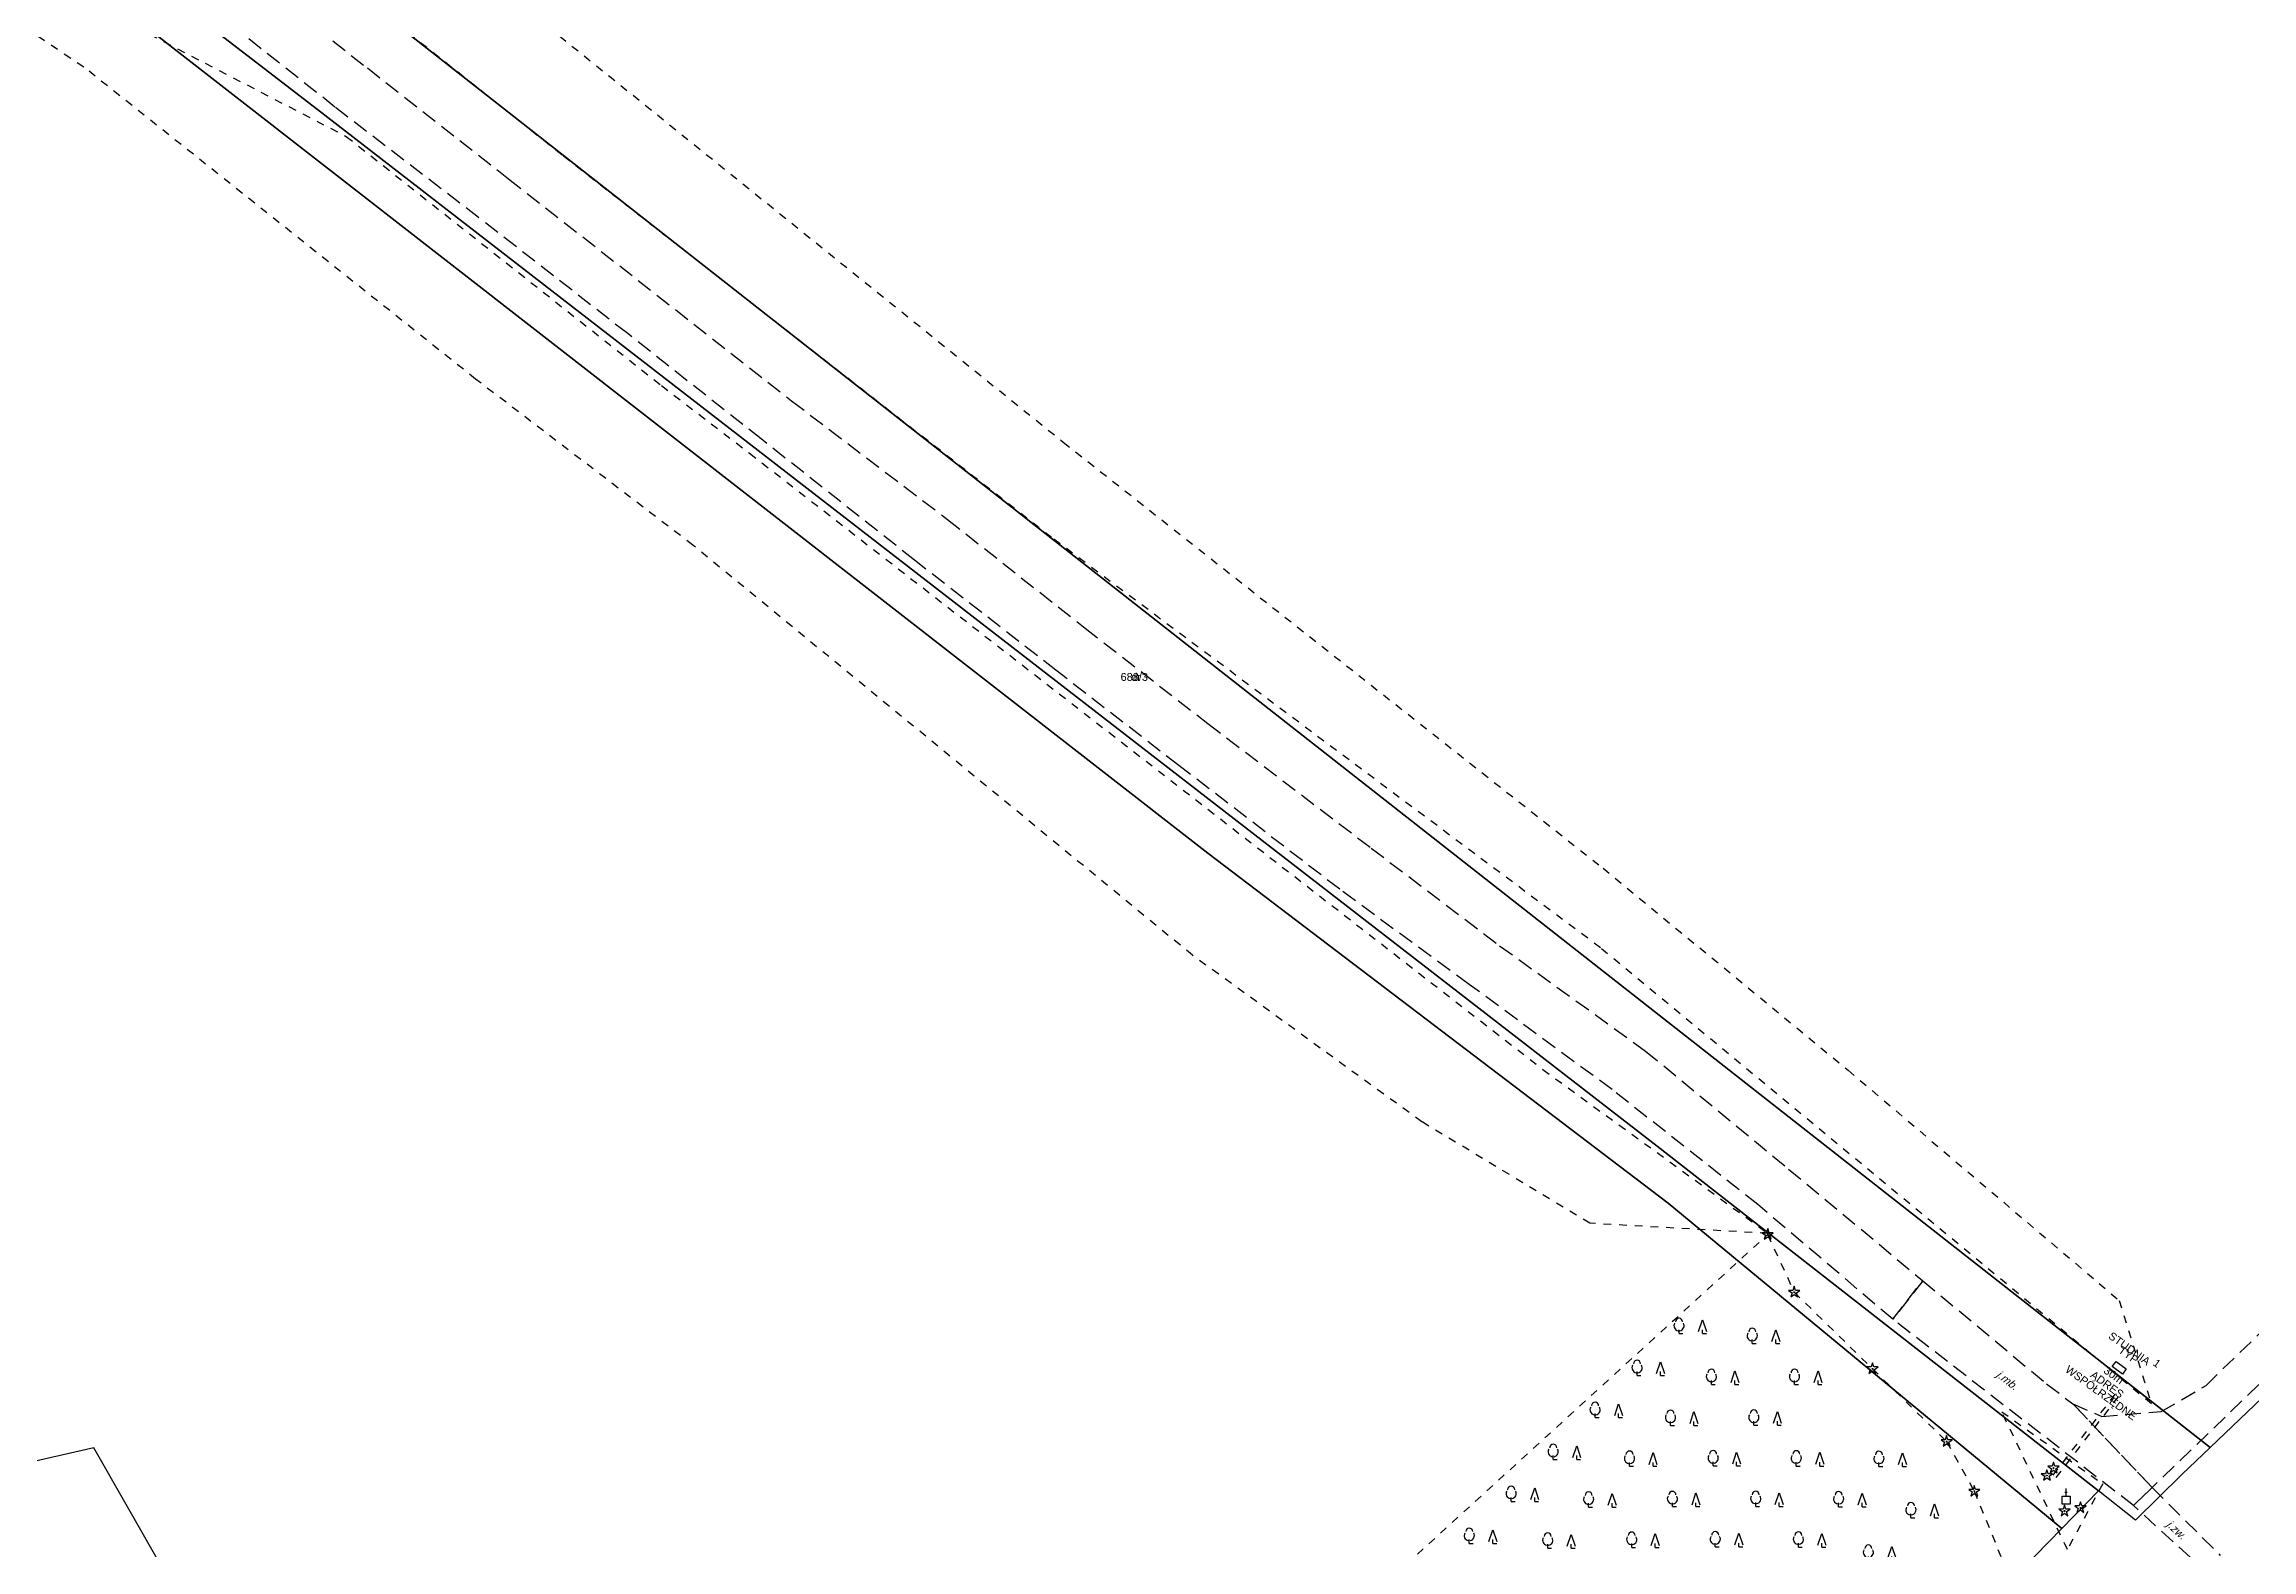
# Model space of a CAD drawing. Header units: metres. Extents: x 7542702 to 7555152, y 5804026 to 5815503.
# Drawn here: x 7545688.6 to 7545970.1, y 5806404.9 to 5806596.9 of the extents above; entities that cross this region are included whole.
import ezdxf
from ezdxf.enums import TextEntityAlignment as Align

# ---------------------------------------------------------------- set-up
doc = ezdxf.new("R2010")
doc.units = ezdxf.units.M
doc.linetypes.add('4002', pattern=[2, 1, -1])
doc.linetypes.add('4003', pattern=[3, 2, -1])
for name, color, linetype in [('_INFO_LOKALIZACJA', 7, 'Continuous'), ('_INFO_ZAPAS', 7, 'Continuous'), ('Cmentarze_i_pomniki', 184, 'Continuous'), ('Drogi', 135, 'Continuous'), ('Dzialki', 165, 'Continuous'), ('Roslinnosc', 104, 'Continuous'), ('Uz_Specjalne', 7, 'Continuous')]:
    doc.layers.add(name, color=color, linetype=linetype)
doc.layers.add('_STUDNIA_PROJEKTOWANA', color=30, linetype='Continuous', lineweight=30)
doc.styles.add('DYN_DIM', font='arial.ttf')
doc.styles.get("Standard").update_dxf_attribs({"font": 'arial.ttf'})

# ---------------------------------------------------------------- blocks, each defined once
blk = doc.blocks.new('1374')
at = {"layer": 'Cmentarze_i_pomniki', "color": 184, "linetype": 'Continuous'}
for p, q in [((-1, 1), (1, 1)), ((-1, -1), (-1, 1)), ((-0.3, 2), (0.3, 2)), ((0, 1), (0, 3)), ((1, 1), (1, -1)), ((1, -1), (-1, -1))]:
    blk.add_line(p, q, dxfattribs=at)
blk = doc.blocks.new('1412')
at = {"layer": 'Roslinnosc', "color": 104, "linetype": 'Continuous'}
for p, q in [((-0.33, 0.47), (-1.43, 0.47)), ((-1.43, 0.47), (-0.55, -0.17)), ((0, 1.5), (-0.33, 0.47)), ((0.33, 0.47), (0, 1.5)), ((1.43, 0.47), (0.33, 0.47)), ((0.55, -0.17), (1.43, 0.47)), ((-0.55, -0.17), (-0.88, -1.21)), ((-0.88, -1.21), (0, -0.57)), ((0, -0.57), (0.88, -1.21)), ((0.88, -1.21), (0.55, -0.17))]:
    blk.add_line(p, q, dxfattribs=at)
blk.add_circle((0, 0), 0.1, dxfattribs=at)
blk = doc.blocks.new('1433')
at = {"layer": 'Roslinnosc', "color": 104, "linetype": 'Continuous'}
for p, q in [((-3, 0), (-3, 1)), ((-3, 0), (-2, 0)), ((2, 0.5), (3, 3.5)), ((3, 3.5), (4, 0.5)), ((3, 0), (3, 1)), ((3, 0), (4, 0))]:
    blk.add_line(p, q, dxfattribs=at)
for centre, radius, start, end in [((-3, 2), 1.3, 150, 260), ((-3, 3), 0.9, 0, 180), ((-3, 2), 1.3, 280, 30)]:
    blk.add_arc(centre, radius, start, end, dxfattribs=at)
blk = doc.blocks.new('STUDNIA_PROJEKTOWANA')
at = {"layer": '_STUDNIA_PROJEKTOWANA'}
blk.add_lwpolyline([(-0.8, -0.4), (-0.8, 0.4), (0.8, 0.4), (0.8, -0.4)], close=True, dxfattribs=at)
at = {"layer": '_STUDNIA_PROJEKTOWANA', "style": 'DYN_DIM'}
blk.add_text('STUDNIA', height=1, dxfattribs=at).set_placement((-3.45, 2.25))
for tag, flags, p in [('ODC_FUNKCJONALNY', 13, (0, 3.75)), ('TYP', 12, (0, 0.98)), ('DLUGOSC_ZAPASU', 12, (0, -1.68)), ('ADRES', 12, (0, -3.33)), ('WSPOLRZEDNE', 12, (0, -4.65))]:
    blk.add_attdef(tag, text='', height=1, dxfattribs=dict(at, flags=flags)).set_placement(p, align=Align.CENTER)
at = {"layer": '_STUDNIA_PROJEKTOWANA', "style": 'DYN_DIM', "flags": 12}
blk.add_attdef('NUMER', (3.17, 2.25), '', height=1, dxfattribs=at)

msp = doc.modelspace()

# ---------------------------------------------------------------- linework, layer by layer
at = {"layer": 'Drogi', "color": 8, "linetype": '4003'}
for p, q in [((7545711.29, 5806608.43, 131.08), (7545729.85, 5806593.85, 131.13)), ((7545711.29, 5806608.43, 131.08), (7545729.85, 5806593.85, 131.13)), ((7545725.72, 5806588.87, 131.16), (7545707.46, 5806603.31, 131.12)), ((7545725.72, 5806588.87, 131.16), (7545707.46, 5806603.31, 131.12)), ((7545729.85, 5806593.85, 131.13), (7545747.86, 5806579.72, 131.29)), ((7545729.85, 5806593.85, 131.13), (7545747.86, 5806579.72, 131.29)), ((7545744.03, 5806574.8, 131.3), (7545725.72, 5806588.87, 131.16)), ((7545744.03, 5806574.8, 131.3), (7545725.72, 5806588.87, 131.16)), ((7545747.86, 5806579.72, 131.29), (7545766.76, 5806564.89, 131.55)), ((7545747.86, 5806579.72, 131.29), (7545766.76, 5806564.89, 131.55)), ((7545763.04, 5806559.98, 131.58), (7545744.03, 5806574.8, 131.3)), ((7545763.04, 5806559.98, 131.58), (7545744.03, 5806574.8, 131.3)), ((7545766.76, 5806564.89, 131.55), (7545783.93, 5806551.42, 131.76)), ((7545766.76, 5806564.89, 131.55), (7545783.93, 5806551.42, 131.76)), ((7545780.06, 5806546.55, 131.8), (7545763.04, 5806559.98, 131.58)), ((7545780.06, 5806546.55, 131.8), (7545763.04, 5806559.98, 131.58)), ((7545783.93, 5806551.42, 131.76), (7545803.81, 5806536.3, 131.76)), ((7545783.93, 5806551.42, 131.76), (7545803.81, 5806536.3, 131.76)), ((7545799.61, 5806531.1, 131.84), (7545780.06, 5806546.55, 131.8)), ((7545799.61, 5806531.1, 131.84), (7545780.06, 5806546.55, 131.8)), ((7545803.81, 5806536.3, 131.76), (7545821.38, 5806522.42, 131.88)), ((7545803.81, 5806536.3, 131.76), (7545821.38, 5806522.42, 131.88)), ((7545817.64, 5806517.06, 131.93), (7545799.61, 5806531.1, 131.84)), ((7545817.64, 5806517.06, 131.93), (7545799.61, 5806531.1, 131.84)), ((7545821.38, 5806522.42, 131.88), (7545837.02, 5806510.26, 131.94)), ((7545821.38, 5806522.42, 131.88), (7545837.02, 5806510.26, 131.94)), ((7545833.29, 5806504.93, 132), (7545817.64, 5806517.06, 131.93)), ((7545833.29, 5806504.93, 132), (7545817.64, 5806517.06, 131.93)), ((7545837.02, 5806510.26, 131.94), (7545857.84, 5806494.39, 131.97)), ((7545837.02, 5806510.26, 131.94), (7545857.84, 5806494.39, 131.97)), ((7545853.82, 5806489.14, 132.1), (7545833.29, 5806504.93, 132)), ((7545853.82, 5806489.14, 132.1), (7545833.29, 5806504.93, 132)), ((7545857.84, 5806494.39, 131.97), (7545874.21, 5806481.94, 132)), ((7545857.84, 5806494.39, 131.97), (7545874.21, 5806481.94, 132)), ((7545870.32, 5806477.01, 132.11), (7545853.82, 5806489.14, 132.1)), ((7545870.32, 5806477.01, 132.11), (7545853.82, 5806489.14, 132.1)), ((7545874.21, 5806481.94, 132), (7545892.81, 5806468.52, 132.09)), ((7545874.21, 5806481.94, 132), (7545892.81, 5806468.52, 132.09)), ((7545888.55, 5806463.6, 132.14), (7545870.32, 5806477.01, 132.11)), ((7545888.55, 5806463.6, 132.14), (7545870.32, 5806477.01, 132.11)), ((7545892.81, 5806468.52, 132.09), (7545911.06, 5806453.47, 132.17)), ((7545892.81, 5806468.52, 132.09), (7545911.06, 5806453.47, 132.17)), ((7545907.12, 5806448.95, 132.19), (7545888.55, 5806463.6, 132.14)), ((7545907.12, 5806448.95, 132.19), (7545888.55, 5806463.6, 132.14)), ((7545911.06, 5806453.47, 132.17), (7545928.17, 5806439.23, 132.14)), ((7545911.06, 5806453.47, 132.17), (7545928.17, 5806439.23, 132.14)), ((7545924.34, 5806434.32, 132.1), (7545907.12, 5806448.95, 132.19)), ((7545924.34, 5806434.32, 132.1), (7545907.12, 5806448.95, 132.19)), ((7545924.34, 5806434.32, 132.1), (7545928.17, 5806439.23, 132.14)), ((7545928.17, 5806439.23, 132.14), (7545924.34, 5806434.32, 132.1)), ((7545924.34, 5806434.32, 132.1), (7545928.17, 5806439.23, 132.14)), ((7545924.34, 5806434.32, 132.1), (7545928.17, 5806439.23, 132.14)), ((7545928.17, 5806439.23, 132.14), (7545924.34, 5806434.32, 132.1)), ((7545924.34, 5806434.32, 132.1), (7545928.17, 5806439.23, 132.14)), ((7545928.17, 5806439.23, 132.14), (7545943.94, 5806426.1, 132.01)), ((7545928.17, 5806439.23, 132.14), (7545943.94, 5806426.1, 132.01)), ((7545928.17, 5806439.23, 132.14), (7545943.94, 5806426.1, 132.01)), ((7545928.17, 5806439.23, 132.14), (7545943.94, 5806426.1, 132.01)), ((7545964.27, 5806425.89, 132.23), (7545974.14, 5806435.46, 132.17)), ((7545964.27, 5806425.89, 132.23), (7545974.14, 5806435.46, 132.17)), ((7545964.27, 5806425.89, 132.23), (7545974.14, 5806435.46, 132.17)), ((7545964.27, 5806425.89, 132.23), (7545974.14, 5806435.46, 132.17)), ((7545955.03, 5806410.57, 132.04), (7545924.34, 5806434.32, 132.1)), ((7545955.03, 5806410.57, 132.04), (7545924.34, 5806434.32, 132.1)), ((7545955.03, 5806410.57, 132.04), (7545924.34, 5806434.32, 132.1)), ((7545955.03, 5806410.57, 132.04), (7545924.34, 5806434.32, 132.1)), ((7545977.48, 5806432.25, 132.17), (7545957.41, 5806412.86, 132.1)), ((7545977.48, 5806432.25, 132.17), (7545957.41, 5806412.86, 132.1)), ((7545977.48, 5806432.25, 132.17), (7545957.41, 5806412.86, 132.1)), ((7545977.48, 5806432.25, 132.17), (7545957.41, 5806412.86, 132.1)), ((7545943.94, 5806426.1, 132.01), (7545947.3, 5806423.53, 132.04)), ((7545943.94, 5806426.1, 132.01), (7545947.3, 5806423.53, 132.04)), ((7545943.94, 5806426.1, 132.01), (7545947.3, 5806423.53, 132.04)), ((7545943.94, 5806426.1, 132.01), (7545947.3, 5806423.53, 132.04)), ((7545958.56, 5806422.54, 132.23), (7545964.27, 5806425.89, 132.23)), ((7545958.56, 5806422.54, 132.23), (7545964.27, 5806425.89, 132.23)), ((7545958.56, 5806422.54, 132.23), (7545964.27, 5806425.89, 132.23)), ((7545958.56, 5806422.54, 132.23), (7545964.27, 5806425.89, 132.23)), ((7545957.41, 5806412.86, 132.1), (7545947.3, 5806423.53, 132.04)), ((7545947.3, 5806423.53, 132.04), (7545950.98, 5806421.94, 132.07)), ((7545947.3, 5806423.53, 132.04), (7545957.41, 5806412.86, 132.1)), ((7545957.41, 5806412.86, 132.1), (7545947.3, 5806423.53, 132.04)), ((7545947.3, 5806423.53, 132.04), (7545950.98, 5806421.94, 132.07)), ((7545947.3, 5806423.53, 132.04), (7545957.41, 5806412.86, 132.1)), ((7545957.41, 5806412.86, 132.1), (7545947.3, 5806423.53, 132.04)), ((7545947.3, 5806423.53, 132.04), (7545950.98, 5806421.94, 132.07)), ((7545947.3, 5806423.53, 132.04), (7545957.41, 5806412.86, 132.1)), ((7545957.41, 5806412.86, 132.1), (7545947.3, 5806423.53, 132.04)), ((7545947.3, 5806423.53, 132.04), (7545950.98, 5806421.94, 132.07)), ((7545947.3, 5806423.53, 132.04), (7545957.41, 5806412.86, 132.1)), ((7545950.98, 5806421.94, 132.07), (7545958.56, 5806422.54, 132.23)), ((7545950.98, 5806421.94, 132.07), (7545958.56, 5806422.54, 132.23)), ((7545950.98, 5806421.94, 132.07), (7545958.56, 5806422.54, 132.23)), ((7545950.98, 5806421.94, 132.07), (7545958.56, 5806422.54, 132.23)), ((7545957.41, 5806412.86, 132.1), (7545955.03, 5806410.57, 132.04)), ((7545955.03, 5806410.57, 132.04), (7545957.41, 5806412.86, 132.1)), ((7545957.41, 5806412.86, 132.1), (7545955.03, 5806410.57, 132.04)), ((7545955.03, 5806410.57, 132.04), (7545957.41, 5806412.86, 132.1)), ((7545957.41, 5806412.86, 132.1), (7545955.03, 5806410.57, 132.04)), ((7545955.03, 5806410.57, 132.04), (7545957.41, 5806412.86, 132.1)), ((7545957.41, 5806412.86, 132.1), (7545955.03, 5806410.57, 132.04)), ((7545955.03, 5806410.57, 132.04), (7545957.41, 5806412.86, 132.1)), ((7545957.41, 5806412.86, 132.1), (7545966.09, 5806404.22, 131.94)), ((7545957.41, 5806412.86, 132.1), (7545966.09, 5806404.22, 131.94)), ((7545957.41, 5806412.86, 132.1), (7545966.09, 5806404.22, 131.94)), ((7545957.41, 5806412.86, 132.1), (7545966.09, 5806404.22, 131.94)), ((7545964.49, 5806401.91, 132.01), (7545955.03, 5806410.57, 132.04)), ((7545964.49, 5806401.91, 132.01), (7545955.03, 5806410.57, 132.04)), ((7545964.49, 5806401.91, 132.01), (7545955.03, 5806410.57, 132.04)), ((7545964.49, 5806401.91, 132.01), (7545955.03, 5806410.57, 132.04))]:
    msp.add_line(p, q, dxfattribs=at)
at = {"layer": 'Dzialki'}
for p, q in [((7545434.66, 5806806.82), (7545837, 5806493.76)), ((7545837, 5806493.76), (7545434.66, 5806806.82)), ((7545434.66, 5806806.82), (7545837, 5806493.76)), ((7545837, 5806493.76), (7545434.66, 5806806.82)), ((7545434.66, 5806806.82), (7545837, 5806493.76)), ((7545837, 5806493.76), (7545434.66, 5806806.82)), ((7545434.66, 5806806.82), (7545837, 5806493.76)), ((7545837, 5806493.76), (7545434.66, 5806806.82)), ((7545690.91, 5806613.65), (7545723.49, 5806588.54)), ((7545723.49, 5806588.54), (7545690.91, 5806613.65)), ((7545690.91, 5806613.65), (7545723.49, 5806588.54)), ((7545723.49, 5806588.54), (7545690.91, 5806613.65)), ((7545690.91, 5806613.65), (7545723.49, 5806588.54)), ((7545723.49, 5806588.54), (7545690.91, 5806613.65)), ((7545690.91, 5806613.65), (7545723.49, 5806588.54)), ((7545723.49, 5806588.54), (7545690.91, 5806613.65)), ((7545964.78, 5806417.95), (7545722.1, 5806608.42)), ((7545722.1, 5806608.42), (7545964.78, 5806417.95)), ((7545964.78, 5806417.95), (7545722.1, 5806608.42)), ((7545722.1, 5806608.42), (7545964.78, 5806417.95)), ((7545964.78, 5806417.95), (7545722.1, 5806608.42)), ((7545722.1, 5806608.42), (7545964.78, 5806417.95)), ((7545964.78, 5806417.95), (7545722.1, 5806608.42)), ((7545722.1, 5806608.42), (7545964.78, 5806417.95)), ((7545723.49, 5806588.54), (7545894.3, 5806456.38)), ((7545894.3, 5806456.38), (7545723.49, 5806588.54)), ((7545723.49, 5806588.54), (7545894.3, 5806456.38)), ((7545894.3, 5806456.38), (7545723.49, 5806588.54)), ((7545723.49, 5806588.54), (7545894.3, 5806456.38)), ((7545894.3, 5806456.38), (7545723.49, 5806588.54)), ((7545723.49, 5806588.54), (7545894.3, 5806456.38)), ((7545894.3, 5806456.38), (7545723.49, 5806588.54)), ((7546116.62, 5806563.21), (7545964.78, 5806417.95)), ((7546116.62, 5806563.21), (7545964.78, 5806417.95)), ((7546116.62, 5806563.21), (7545964.78, 5806417.95)), ((7546116.62, 5806563.21), (7545964.78, 5806417.95)), ((7545837, 5806493.76), (7545895.69, 5806449.14)), ((7545895.69, 5806449.14), (7545837, 5806493.76)), ((7545837, 5806493.76), (7545895.69, 5806449.14)), ((7545895.69, 5806449.14), (7545837, 5806493.76)), ((7545837, 5806493.76), (7545895.69, 5806449.14)), ((7545895.69, 5806449.14), (7545837, 5806493.76)), ((7545837, 5806493.76), (7545895.69, 5806449.14)), ((7545895.69, 5806449.14), (7545837, 5806493.76)), ((7545894.3, 5806456.38), (7545950.57, 5806412.43)), ((7545950.57, 5806412.43), (7545894.3, 5806456.38)), ((7545894.3, 5806456.38), (7545950.57, 5806412.43)), ((7545950.57, 5806412.43), (7545894.3, 5806456.38)), ((7545894.3, 5806456.38), (7545950.57, 5806412.43)), ((7545950.57, 5806412.43), (7545894.3, 5806456.38)), ((7545894.3, 5806456.38), (7545950.57, 5806412.43)), ((7545950.57, 5806412.43), (7545894.3, 5806456.38)), ((7545895.69, 5806449.14), (7545945.88, 5806407.63)), ((7545945.88, 5806407.63), (7545895.69, 5806449.14)), ((7545895.69, 5806449.14), (7545945.88, 5806407.63)), ((7545945.88, 5806407.63), (7545895.69, 5806449.14)), ((7545895.69, 5806449.14), (7545945.88, 5806407.63)), ((7545945.88, 5806407.63), (7545895.69, 5806449.14)), ((7545895.69, 5806449.14), (7545945.88, 5806407.63)), ((7545945.88, 5806407.63), (7545895.69, 5806449.14)), ((7545694.98, 5806417.91), (7545677.83, 5806414.03)), ((7545694.98, 5806417.91), (7545677.83, 5806414.03)), ((7545694.98, 5806417.91), (7545677.83, 5806414.03)), ((7545694.98, 5806417.91), (7545677.83, 5806414.03)), ((7545703.75, 5806402.59), (7545694.98, 5806417.91)), ((7545703.75, 5806402.59), (7545694.98, 5806417.91)), ((7545703.75, 5806402.59), (7545694.98, 5806417.91)), ((7545703.75, 5806402.59), (7545694.98, 5806417.91)), ((7545964.78, 5806417.95), (7545961.18, 5806414.51)), ((7545964.78, 5806417.95), (7545961.18, 5806414.51)), ((7545964.78, 5806417.95), (7545961.18, 5806414.51)), ((7545964.78, 5806417.95), (7545961.18, 5806414.51)), ((7545961.18, 5806414.51), (7545955.29, 5806408.71)), ((7545961.18, 5806414.51), (7545955.29, 5806408.71)), ((7545961.18, 5806414.51), (7545955.29, 5806408.71)), ((7545961.18, 5806414.51), (7545955.29, 5806408.71)), ((7545950.57, 5806412.43), (7545945.88, 5806407.63)), ((7545950.57, 5806412.43), (7545945.88, 5806407.63)), ((7545950.57, 5806412.43), (7545945.88, 5806407.63)), ((7545950.57, 5806412.43), (7545945.88, 5806407.63)), ((7545955.29, 5806408.71), (7545950.57, 5806412.43)), ((7545955.29, 5806408.71), (7545950.57, 5806412.43)), ((7545955.29, 5806408.71), (7545950.57, 5806412.43)), ((7545955.29, 5806408.71), (7545950.57, 5806412.43)), ((7545945.88, 5806407.63), (7545837.09, 5806296.33)), ((7545945.88, 5806407.63), (7545837.09, 5806296.33)), ((7545945.88, 5806407.63), (7545837.09, 5806296.33)), ((7545945.88, 5806407.63), (7545837.09, 5806296.33))]:
    msp.add_line(p, q, dxfattribs=at)
at = {"layer": 'Roslinnosc', "color": 104, "linetype": '4002'}
for points in [[(7545661.46, 5806675.7, 0), (7545737.25, 5806611.71, 0), (7545818.58, 5806546.14, 0), (7545887.39, 5806491.83, 0), (7545918.66, 5806466.06, 0), (7545953.21, 5806436.71, 0), (7545957.31, 5806423.53, 0), (7545887.05, 5806481.69, 0), (7545817.09, 5806533.98, 0), (7545754.65, 5806582.77, 0), (7545619.75, 5806689.89, 0)], [(7545661.46, 5806675.7, 0), (7545737.25, 5806611.71, 0), (7545818.58, 5806546.14, 0), (7545887.39, 5806491.83, 0), (7545918.66, 5806466.06, 0), (7545953.21, 5806436.71, 0), (7545957.31, 5806423.53, 0), (7545887.05, 5806481.69, 0), (7545817.09, 5806533.98, 0), (7545754.65, 5806582.77, 0), (7545619.75, 5806689.89, 0)], [(7545661.46, 5806675.7, 0), (7545737.25, 5806611.71, 0), (7545818.58, 5806546.14, 0), (7545887.39, 5806491.83, 0), (7545918.66, 5806466.06, 0), (7545953.21, 5806436.71, 0), (7545957.31, 5806423.53, 0), (7545887.05, 5806481.69, 0), (7545817.09, 5806533.98, 0), (7545754.65, 5806582.77, 0), (7545619.75, 5806689.89, 0)], [(7545661.46, 5806675.7, 0), (7545737.25, 5806611.71, 0), (7545818.58, 5806546.14, 0), (7545887.39, 5806491.83, 0), (7545918.66, 5806466.06, 0), (7545953.21, 5806436.71, 0), (7545957.31, 5806423.53, 0), (7545887.05, 5806481.69, 0), (7545817.09, 5806533.98, 0), (7545754.65, 5806582.77, 0), (7545619.75, 5806689.89, 0)], [(7545656.2, 5806628.41, 0), (7545696.76, 5806600.9, 0), (7545727.16, 5806585.12, 0), (7545767.35, 5806553.36, 0), (7545778.58, 5806544.73, 0), (7545879.73, 5806466.17, 0), (7545908.41, 5806445.27, 0), (7545885.72, 5806446.55, 0), (7545864.28, 5806459.5, 0), (7545835.05, 5806480.73, 0), (7545771.36, 5806533.01, 0), (7545743.65, 5806554.19, 0), (7545693.69, 5806593.97, 0), (7545665.72, 5806612.62, 0)], [(7545656.2, 5806628.41, 0), (7545696.76, 5806600.9, 0), (7545727.16, 5806585.12, 0), (7545767.35, 5806553.36, 0), (7545778.58, 5806544.73, 0), (7545879.73, 5806466.17, 0), (7545908.41, 5806445.27, 0), (7545885.72, 5806446.55, 0), (7545864.28, 5806459.5, 0), (7545835.05, 5806480.73, 0), (7545771.36, 5806533.01, 0), (7545743.65, 5806554.19, 0), (7545693.69, 5806593.97, 0), (7545665.72, 5806612.62, 0)], [(7545908.39, 5806445.12, 132.21), (7545911.77, 5806437.77, 132.45), (7545921.74, 5806428.01, 132.47), (7545931.2, 5806418.73, 132.17), (7545934.73, 5806412.39, 132.05), (7545938.57, 5806402.97, 132.03), (7545938.13, 5806399.29, 131.93), (7545931.17, 5806393.77, 131.97), (7545924.4, 5806390.5, 131.92), (7545914.26, 5806387.69, 131.94), (7545904.8, 5806378.05, 132.03), (7545906.13, 5806367.99, 132.15), (7545897.27, 5806360.17, 132.03), (7545887.52, 5806349.68, 131.97), (7545878.79, 5806341.37, 130.98), (7545870.47, 5806337.37, 130.59), (7545866.89, 5806340.56, 131.61), (7545853.5, 5806352.01, 131.52), (7545832.38, 5806370.01, 131.5), (7545823.73, 5806363.65, 130.96), (7545819.4, 5806363.91, 129.82), (7545908.39, 5806445.12, 132.21)], [(7545908.39, 5806445.12, 132.21), (7545911.77, 5806437.77, 132.45), (7545921.74, 5806428.01, 132.47), (7545931.2, 5806418.73, 132.17), (7545934.73, 5806412.39, 132.05), (7545938.57, 5806402.97, 132.03), (7545938.13, 5806399.29, 131.93), (7545931.17, 5806393.77, 131.97), (7545924.4, 5806390.5, 131.92), (7545914.26, 5806387.69, 131.94), (7545904.8, 5806378.05, 132.03), (7545906.13, 5806367.99, 132.15), (7545897.27, 5806360.17, 132.03), (7545887.52, 5806349.68, 131.97), (7545878.79, 5806341.37, 130.98), (7545870.47, 5806337.37, 130.59), (7545866.89, 5806340.56, 131.61), (7545853.5, 5806352.01, 131.52), (7545832.38, 5806370.01, 131.5), (7545823.73, 5806363.65, 130.96), (7545819.4, 5806363.91, 129.82), (7545908.39, 5806445.12, 132.21)], [(7545908.39, 5806445.12, 132.21), (7545911.77, 5806437.77, 132.45), (7545921.74, 5806428.01, 132.47), (7545931.2, 5806418.73, 132.17), (7545934.73, 5806412.39, 132.05), (7545938.57, 5806402.97, 132.03), (7545938.13, 5806399.29, 131.93), (7545931.17, 5806393.77, 131.97), (7545924.4, 5806390.5, 131.92), (7545914.26, 5806387.69, 131.94), (7545904.8, 5806378.05, 132.03), (7545906.13, 5806367.99, 132.15), (7545897.27, 5806360.17, 132.03), (7545887.52, 5806349.68, 131.97), (7545878.79, 5806341.37, 130.98), (7545870.47, 5806337.37, 130.59), (7545866.89, 5806340.56, 131.61), (7545853.5, 5806352.01, 131.52), (7545832.38, 5806370.01, 131.5), (7545823.73, 5806363.65, 130.96), (7545819.4, 5806363.91, 129.82), (7545908.39, 5806445.12, 132.21)], [(7545908.39, 5806445.12, 132.21), (7545911.77, 5806437.77, 132.45), (7545921.74, 5806428.01, 132.47), (7545931.2, 5806418.73, 132.17), (7545934.73, 5806412.39, 132.05), (7545938.57, 5806402.97, 132.03), (7545938.13, 5806399.29, 131.93), (7545931.17, 5806393.77, 131.97), (7545924.4, 5806390.5, 131.92), (7545914.26, 5806387.69, 131.94), (7545904.8, 5806378.05, 132.03), (7545906.13, 5806367.99, 132.15), (7545897.27, 5806360.17, 132.03), (7545887.52, 5806349.68, 131.97), (7545878.79, 5806341.37, 130.98), (7545870.47, 5806337.37, 130.59), (7545866.89, 5806340.56, 131.61), (7545853.5, 5806352.01, 131.52), (7545832.38, 5806370.01, 131.5), (7545823.73, 5806363.65, 130.96), (7545819.4, 5806363.91, 129.82), (7545908.39, 5806445.12, 132.21)], [(7545938.23, 5806422.53, 132.17), (7545951.1, 5806413.33, 131.97), (7545946.6, 5806404.97, 132.07), (7545938.23, 5806422.53, 132.17)], [(7545938.23, 5806422.53, 132.17), (7545951.1, 5806413.33, 131.97), (7545946.6, 5806404.97, 132.07), (7545938.23, 5806422.53, 132.17)], [(7545938.23, 5806422.53, 132.17), (7545951.1, 5806413.33, 131.97), (7545946.6, 5806404.97, 132.07), (7545938.23, 5806422.53, 132.17)], [(7545938.23, 5806422.53, 132.17), (7545951.1, 5806413.33, 131.97), (7545946.6, 5806404.97, 132.07), (7545938.23, 5806422.53, 132.17)]]:
    msp.add_polyline3d(points, dxfattribs=at)
at = {"layer": 'Uz_Specjalne', "color": 7, "linetype": '4002'}
for p, q in [((7545944.78, 5806414.44, 130.38), (7545952.75, 5806424.81)), ((7545944.78, 5806414.44, 130.38), (7545952.75, 5806424.81)), ((7545944.78, 5806414.44, 130.38), (7545952.75, 5806424.81)), ((7545944.78, 5806414.44, 130.38), (7545952.75, 5806424.81)), ((7545944.78, 5806414.44, 130.38), (7545952.75, 5806424.81)), ((7545944.78, 5806414.44, 130.38), (7545952.75, 5806424.81)), ((7545944.78, 5806414.44, 130.38), (7545952.75, 5806424.81)), ((7545944.78, 5806414.44, 130.38), (7545952.75, 5806424.81)), ((7545945.18, 5806414.14, 130.38), (7545953.15, 5806424.51)), ((7545945.18, 5806414.14, 130.38), (7545953.15, 5806424.51)), ((7545945.18, 5806414.14, 130.38), (7545953.15, 5806424.51)), ((7545945.18, 5806414.14, 130.38), (7545953.15, 5806424.51)), ((7545945.18, 5806414.14, 130.38), (7545953.15, 5806424.51)), ((7545945.18, 5806414.14, 130.38), (7545953.15, 5806424.51)), ((7545945.18, 5806414.14, 130.38), (7545953.15, 5806424.51)), ((7545945.18, 5806414.14, 130.38), (7545953.15, 5806424.51))]:
    msp.add_line(p, q, dxfattribs=at)

# ---------------------------------------------------------------- block references
at = {"layer": '_STUDNIA_PROJEKTOWANA'}
ref = msp.add_blockref('STUDNIA_PROJEKTOWANA', (7545953.21, 5806428.13), dxfattribs=dict(at, rotation=324.0865062230457))
ref.add_attrib('TYP', 'TYP', dxfattribs={"layer": '0', "color": 30, "height": 1, "rotation": 324.0865, "style": 'DYN_DIM', "flags": 12}).set_placement((7545954.1, 5806429.36), align=Align.CENTER)
ref.add_attrib('NUMER', '1', (7545957.41, 5806428.53), dxfattribs={"layer": '0', "color": 30, "height": 1, "rotation": 324.0865, "style": 'DYN_DIM', "flags": 12})
ref.add_attrib('DLUGOSC_ZAPASU', '30m', dxfattribs={"layer": '_INFO_ZAPAS', "color": 30, "height": 1, "rotation": 324.0865, "style": 'DYN_DIM', "flags": 12}).set_placement((7545952.22, 5806426.77), align=Align.CENTER)
ref.add_attrib('ADRES', 'ADRES', dxfattribs={"layer": '_INFO_LOKALIZACJA', "color": 30, "height": 1, "rotation": 324.0865, "style": 'DYN_DIM', "flags": 12}).set_placement((7545951.37, 5806425.6), align=Align.CENTER)
ref.add_attrib('WSPOLRZEDNE', 'WSPÓŁRZĘDNE', dxfattribs={"layer": '_INFO_LOKALIZACJA', "color": 30, "height": 1, "rotation": 324.0865, "style": 'DYN_DIM', "flags": 12}).set_placement((7545950.6, 5806424.53), align=Align.CENTER)
at = {"layer": 'Cmentarze_i_pomniki', "color": 184, "xscale": 0.5, "yscale": 0.5, "zscale": 0.5}
msp.add_blockref('1374', (7545946.44, 5806411.26, 131.97), dxfattribs=at)
msp.add_blockref('1374', (7545946.44, 5806411.26, 131.97), dxfattribs=at)
msp.add_blockref('1374', (7545946.44, 5806411.26, 131.97), dxfattribs=at)
msp.add_blockref('1374', (7545946.44, 5806411.26, 131.97), dxfattribs=at)
at = {"layer": 'Roslinnosc', "color": 104, "xscale": 0.5, "yscale": 0.5, "zscale": 0.5}
for name, p in [('1412', (7545908.39, 5806445.12, 132.21)), ('1412', (7545908.39, 5806445.12, 132.21)), ('1412', (7545911.77, 5806437.77, 132.45)), ('1412', (7545911.77, 5806437.77, 132.45)), ('1433', (7545898.58, 5806432.49)), ('1433', (7545898.58, 5806432.49)), ('1433', (7545898.58, 5806432.49)), ('1433', (7545898.58, 5806432.49)), ('1433', (7545907.92, 5806431.22)), ('1433', (7545907.92, 5806431.22)), ('1433', (7545907.92, 5806431.22)), ('1433', (7545907.92, 5806431.22)), ('1433', (7545893.23, 5806427.14)), ('1433', (7545893.23, 5806427.14)), ('1433', (7545893.23, 5806427.14)), ('1433', (7545893.23, 5806427.14)), ('1433', (7545902.71, 5806426)), ('1433', (7545902.71, 5806426)), ('1433', (7545902.71, 5806426)), ('1433', (7545902.71, 5806426)), ('1433', (7545913.31, 5806426)), ('1433', (7545913.31, 5806426)), ('1433', (7545913.31, 5806426)), ('1433', (7545913.31, 5806426)), ('1412', (7545921.74, 5806428.01, 132.47)), ('1412', (7545921.74, 5806428.01, 132.47)), ('1433', (7545887.88, 5806421.79)), ('1433', (7545887.88, 5806421.79)), ('1433', (7545887.88, 5806421.79)), ('1433', (7545887.88, 5806421.79)), ('1433', (7545897.49, 5806420.79)), ('1433', (7545897.49, 5806420.79)), ('1433', (7545897.49, 5806420.79)), ('1433', (7545897.49, 5806420.79)), ('1433', (7545908.12, 5806420.81)), ('1433', (7545908.12, 5806420.81)), ('1433', (7545908.12, 5806420.81)), ('1433', (7545908.12, 5806420.81)), ('1433', (7545882.54, 5806416.44)), ('1433', (7545882.54, 5806416.44)), ('1433', (7545882.54, 5806416.44)), ('1433', (7545882.54, 5806416.44)), ('1412', (7545931.2, 5806418.73, 132.17)), ('1412', (7545931.2, 5806418.73, 132.17)), ('1412', (7545931.2, 5806418.73, 132.17)), ('1412', (7545931.2, 5806418.73, 132.17)), ('1433', (7545892.27, 5806415.57)), ('1433', (7545892.27, 5806415.57)), ('1433', (7545892.27, 5806415.57)), ('1433', (7545892.27, 5806415.57)), ('1433', (7545902.93, 5806415.62)), ('1433', (7545902.93, 5806415.62)), ('1433', (7545902.93, 5806415.62)), ('1433', (7545902.93, 5806415.62)), ('1433', (7545913.53, 5806415.61)), ('1433', (7545913.53, 5806415.61)), ('1433', (7545913.53, 5806415.61)), ('1433', (7545913.53, 5806415.61)), ('1433', (7545924.07, 5806415.55)), ('1433', (7545924.07, 5806415.55)), ('1433', (7545924.07, 5806415.55)), ('1433', (7545924.07, 5806415.55)), ('1412', (7545944.84, 5806415.35)), ('1412', (7545944.84, 5806415.35)), ('1412', (7545944.84, 5806415.35)), ('1412', (7545944.84, 5806415.35)), ('1433', (7545877.18, 5806411.09)), ('1433', (7545877.18, 5806411.09)), ('1433', (7545877.18, 5806411.09)), ('1433', (7545877.18, 5806411.09)), ('1412', (7545934.73, 5806412.39, 132.05)), ('1412', (7545934.73, 5806412.39, 132.05)), ('1412', (7545934.73, 5806412.39, 132.05)), ('1412', (7545934.73, 5806412.39, 132.05)), ('1412', (7545943.99, 5806414.39)), ('1412', (7545943.99, 5806414.39)), ('1412', (7545943.99, 5806414.39)), ('1412', (7545943.99, 5806414.39)), ('1433', (7545887.06, 5806410.36)), ('1433', (7545887.06, 5806410.36)), ('1433', (7545887.06, 5806410.36)), ('1433', (7545887.06, 5806410.36)), ('1433', (7545897.74, 5806410.43)), ('1433', (7545897.74, 5806410.43)), ('1433', (7545897.74, 5806410.43)), ('1433', (7545897.74, 5806410.43)), ('1433', (7545908.36, 5806410.45)), ('1433', (7545908.36, 5806410.45)), ('1433', (7545908.36, 5806410.45)), ('1433', (7545908.36, 5806410.45)), ('1433', (7545918.93, 5806410.41)), ('1433', (7545918.93, 5806410.41)), ('1433', (7545918.93, 5806410.41)), ('1433', (7545918.93, 5806410.41)), ('1433', (7545928.15, 5806409.02)), ('1433', (7545928.15, 5806409.02)), ('1433', (7545928.15, 5806409.02)), ('1433', (7545928.15, 5806409.02)), ('1412', (7545946.23, 5806409.88)), ('1412', (7545946.23, 5806409.88)), ('1412', (7545946.23, 5806409.88)), ('1412', (7545946.23, 5806409.88)), ('1412', (7545948.26, 5806410.29)), ('1412', (7545948.26, 5806410.29)), ('1412', (7545948.26, 5806410.29)), ('1412', (7545948.26, 5806410.29)), ('1433', (7545871.84, 5806405.74)), ('1433', (7545871.84, 5806405.74)), ('1433', (7545871.84, 5806405.74)), ('1433', (7545871.84, 5806405.74)), ('1433', (7545881.84, 5806405.14)), ('1433', (7545881.84, 5806405.14)), ('1433', (7545881.84, 5806405.14)), ('1433', (7545881.84, 5806405.14)), ('1433', (7545892.55, 5806405.24)), ('1433', (7545892.55, 5806405.24)), ('1433', (7545892.55, 5806405.24)), ('1433', (7545892.55, 5806405.24)), ('1433', (7545903.2, 5806405.29)), ('1433', (7545903.2, 5806405.29)), ('1433', (7545903.2, 5806405.29)), ('1433', (7545903.2, 5806405.29)), ('1433', (7545913.8, 5806405.27)), ('1433', (7545913.8, 5806405.27)), ('1433', (7545913.8, 5806405.27)), ('1433', (7545913.8, 5806405.27)), ('1433', (7545922.72, 5806403.59)), ('1433', (7545922.72, 5806403.59)), ('1433', (7545922.72, 5806403.59)), ('1433', (7545922.72, 5806403.59))]:
    msp.add_blockref(name, p, dxfattribs=at)

# ---------------------------------------------------------------- texts
at = {"layer": 'Drogi', "color": 8, "oblique": 15}
for s, rotation, p in [('j.mb. ', 322.2649, (7545937.43, 5806427.08)), ('j.mb. ', 322.2649, (7545937.43, 5806427.08)), ('j.mb. ', 322.2649, (7545937.43, 5806427.08)), ('j.mb. ', 322.2649, (7545937.43, 5806427.08)), ('j.zw. ', 317.528, (7545959.12, 5806408.03)), ('j.zw. ', 317.528, (7545959.12, 5806408.03)), ('j.zw. ', 317.528, (7545959.12, 5806408.03)), ('j.zw. ', 317.528, (7545959.12, 5806408.03))]:
    msp.add_text(s, height=1, rotation=rotation, dxfattribs=at).set_placement(p)
at = {"layer": 'Dzialki'}
msp.add_text('688/3', height=1, dxfattribs=at).set_placement((7545825.88, 5806515.71))
msp.add_text('688/3', height=1, dxfattribs=at).set_placement((7545825.88, 5806515.71))
msp.add_text('688/3', height=1, dxfattribs=at).set_placement((7545825.88, 5806515.71))
msp.add_text('688/3', height=1, dxfattribs=at).set_placement((7545825.88, 5806515.71))
msp.add_text('dr', height=1, rotation=359.97, dxfattribs=at).set_placement((7545827.24, 5806515.71))
msp.add_text('dr', height=1, rotation=359.97, dxfattribs=at).set_placement((7545827.24, 5806515.71))
msp.add_text('dr', height=1, rotation=359.97, dxfattribs=at).set_placement((7545827.24, 5806515.71))
msp.add_text('dr', height=1, rotation=359.97, dxfattribs=at).set_placement((7545827.24, 5806515.71))

doc.saveas('drawing.dxf')
